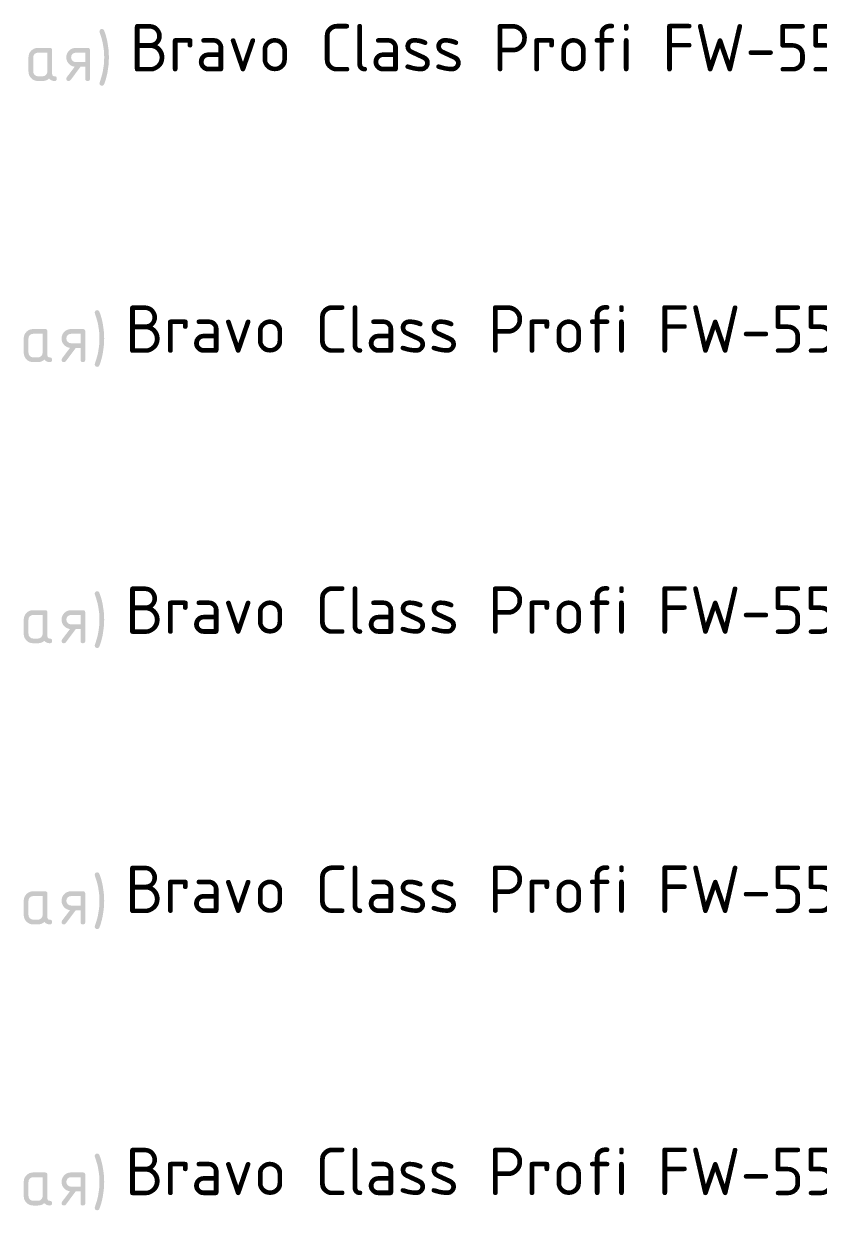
# Model space of a CAD drawing. Header units: millimetres. Extents: x 0 to 1189, y 0 to 841.
# Drawn here: x 1057.4 to 1108.2, y 515.8 to 591.8 of the extents above; entities that cross this region are included whole.
import ezdxf

# ---------------------------------------------------------------- set-up
doc = ezdxf.new("R2010")
doc.units = ezdxf.units.MM

msp = doc.modelspace()

# ---------------------------------------------------------------- hatches: boundary and pattern name
h = msp.add_hatch(color=7)
h.dxf.hatch_style = 2
h.paths.add_polyline_path([(1062.527195, 589.63942), (1062.504389, 590.096102), (1062.43404, 590.549476), (1062.402422, 590.688365), (1062.358041, 590.851129), (1062.300947, 591.037664), (1062.231193, 591.247866), (1062.222373, 591.302988), (1062.234638, 591.362863), (1062.269226, 591.413231), (1062.319042, 591.445132), (1062.37506, 591.455123), (1062.458018, 591.438311), (1062.506249, 591.383465), (1062.567348, 591.235886), (1062.624622, 591.06066), (1062.678797, 590.858458), (1062.730594, 590.629954), (1062.803147, 590.137788), (1062.828159, 589.63942), (1062.803147, 589.140846), (1062.730594, 588.648886), (1062.678797, 588.420235), (1062.624622, 588.217422), (1062.567348, 588.040861), (1062.506249, 587.890965), (1062.458018, 587.839495), (1062.37506, 587.823166), (1062.320489, 587.833225), (1062.269226, 587.865609), (1062.234638, 587.916872), (1062.222373, 587.971443), (1062.231193, 588.026564), (1062.300947, 588.239238), (1062.358041, 588.426953), (1062.402422, 588.590173), (1062.43404, 588.729364), (1062.504389, 589.182738)])
h = msp.add_hatch(color=7)
h.paths.add_polyline_path([(1058.888802, 589.939832), (1058.283567, 589.939832), (1058.165814, 589.918059), (1058.067491, 589.854945), (1058.004377, 589.756691), (1057.982604, 589.63942), (1057.982604, 588.733222), (1058.004928, 588.617605), (1058.071901, 588.517697), (1058.169673, 588.450724), (1058.283567, 588.4284), (1058.587838, 588.4284), (1058.703387, 588.450724), (1058.799505, 588.517697), (1058.866478, 588.615951), (1058.888802, 588.733222)])
h.paths.add_polyline_path([(1059.494036, 588.276265), (1059.484588, 588.210076), (1059.456485, 588.163886), (1059.410088, 588.136816), (1059.345759, 588.127988), (1059.243362, 588.137565), (1059.151663, 588.166573), (1059.070195, 588.215424), (1058.998494, 588.284533), (1058.908826, 588.215424), (1058.810736, 588.166573), (1058.70386, 588.137565), (1058.587838, 588.127988), (1058.283567, 588.127988), (1058.161155, 588.138452), (1058.048819, 588.170362), (1057.946921, 588.224493), (1057.855824, 588.301621), (1057.778008, 588.394638), (1057.722361, 588.496751), (1057.688935, 588.609199), (1057.677782, 588.733222), (1057.677782, 589.63942), (1057.688935, 589.761583), (1057.722361, 589.874238), (1057.778008, 589.977384), (1057.855824, 590.071022), (1057.946921, 590.146288), (1058.048819, 590.200626), (1058.161155, 590.23357), (1058.283567, 590.244654), (1059.040937, 590.244654), (1059.107815, 590.235206), (1059.155521, 590.207103), (1059.184107, 590.160706), (1059.193624, 590.096377), (1059.193624, 588.581087), (1059.203132, 588.514209), (1059.231658, 588.466503), (1059.2792, 588.437917), (1059.345759, 588.4284), (1059.410088, 588.418892), (1059.456485, 588.390366), (1059.484588, 588.342824)])
h = msp.add_hatch(color=7)
h.paths.add_polyline_path([(1060.638417, 589.038044), (1060.528062, 589.06216), (1060.426544, 589.102812), (1060.334637, 589.160827), (1060.253118, 589.237033), (1060.18624, 589.326261), (1060.138534, 589.422517), (1060.109948, 589.526628), (1060.100431, 589.63942), (1060.111585, 589.761583), (1060.145011, 589.874238), (1060.200658, 589.977384), (1060.278474, 590.071022), (1060.369571, 590.146288), (1060.471468, 590.200626), (1060.583804, 590.23357), (1060.706217, 590.244654), (1061.463587, 590.244654), (1061.530465, 590.235206), (1061.578171, 590.207103), (1061.606756, 590.160706), (1061.616273, 590.096377), (1061.616273, 588.276265), (1061.606756, 588.210076), (1061.578171, 588.163886), (1061.530465, 588.136816), (1061.463587, 588.127988), (1061.397027, 588.136816), (1061.349485, 588.163886), (1061.32096, 588.210076), (1061.311451, 588.276265), (1061.311451, 589.034186), (1061.006629, 589.034186), (1060.375488, 588.187519), (1060.320711, 588.141837), (1060.253118, 588.127988), (1060.18624, 588.136816), (1060.138534, 588.163886), (1060.109948, 588.210076), (1060.100431, 588.276265), (1060.130197, 588.36942)])
h.paths.add_polyline_path([(1060.405253, 589.63942), (1060.427578, 589.52332), (1060.49455, 589.423344), (1060.592322, 589.356853), (1060.706217, 589.334598), (1061.311451, 589.334598), (1061.311451, 589.939832), (1060.706217, 589.939832), (1060.588463, 589.918059), (1060.49014, 589.854945), (1060.427026, 589.756691)])
h = msp.add_hatch(color=7)
h.dxf.hatch_style = 2
h.paths.add_polyline_path([(1062.223815, 571.639248), (1062.201009, 572.09593), (1062.13066, 572.549304), (1062.099043, 572.688193), (1062.054661, 572.850957), (1061.997567, 573.037492), (1061.927813, 573.247694), (1061.918993, 573.302816), (1061.931258, 573.362691), (1061.965847, 573.413059), (1062.015663, 573.44496), (1062.07168, 573.454951), (1062.154638, 573.438139), (1062.202869, 573.383293), (1062.263968, 573.235714), (1062.321243, 573.060488), (1062.375417, 572.858286), (1062.427214, 572.629782), (1062.499768, 572.137615), (1062.524779, 571.639248), (1062.499768, 571.140674), (1062.427214, 570.648714), (1062.375417, 570.420063), (1062.321243, 570.21725), (1062.263968, 570.040689), (1062.202869, 569.890793), (1062.154638, 569.839323), (1062.07168, 569.822993), (1062.01711, 569.833053), (1061.965847, 569.865437), (1061.931258, 569.9167), (1061.918993, 569.97127), (1061.927813, 570.026392), (1061.997567, 570.239066), (1062.054661, 570.426781), (1062.099043, 570.590001), (1062.13066, 570.729191), (1062.201009, 571.182566)])
h = msp.add_hatch(color=7)
h.paths.add_polyline_path([(1058.585498, 571.93966), (1057.980263, 571.93966), (1057.86251, 571.917887), (1057.764187, 571.854773), (1057.701073, 571.756519), (1057.6793, 571.639248), (1057.6793, 570.73305), (1057.701624, 570.617433), (1057.768597, 570.517525), (1057.866369, 570.450552), (1057.980263, 570.428228), (1058.284534, 570.428228), (1058.400083, 570.450552), (1058.496201, 570.517525), (1058.563174, 570.615779), (1058.585498, 570.73305)])
h.paths.add_polyline_path([(1059.190732, 570.276092), (1059.181284, 570.209904), (1059.153181, 570.163713), (1059.106784, 570.136644), (1059.042455, 570.127816), (1058.940058, 570.137393), (1058.848359, 570.166401), (1058.766891, 570.215252), (1058.69519, 570.284361), (1058.605522, 570.215252), (1058.507432, 570.166401), (1058.400556, 570.137393), (1058.284534, 570.127816), (1057.980263, 570.127816), (1057.857851, 570.13828), (1057.745515, 570.17019), (1057.643617, 570.224321), (1057.55252, 570.301448), (1057.474704, 570.394466), (1057.419057, 570.496579), (1057.385631, 570.609026), (1057.374478, 570.73305), (1057.374478, 571.639248), (1057.385631, 571.761411), (1057.419057, 571.874066), (1057.474704, 571.977212), (1057.55252, 572.070849), (1057.643617, 572.146116), (1057.745515, 572.200454), (1057.857851, 572.233398), (1057.980263, 572.244482), (1058.737633, 572.244482), (1058.804511, 572.235034), (1058.852217, 572.206931), (1058.880803, 572.160534), (1058.89032, 572.096205), (1058.89032, 570.580914), (1058.899828, 570.514037), (1058.928354, 570.466331), (1058.975896, 570.437745), (1059.042455, 570.428228), (1059.106784, 570.418719), (1059.153181, 570.390194), (1059.181284, 570.342652)])
h = msp.add_hatch(color=7)
h.paths.add_polyline_path([(1060.335075, 571.037872), (1060.22472, 571.061988), (1060.123202, 571.10264), (1060.031296, 571.160655), (1059.949776, 571.236861), (1059.882898, 571.326089), (1059.835192, 571.422345), (1059.806606, 571.526455), (1059.797089, 571.639248), (1059.808243, 571.761411), (1059.841669, 571.874066), (1059.897316, 571.977212), (1059.975132, 572.070849), (1060.066229, 572.146116), (1060.168126, 572.200454), (1060.280462, 572.233398), (1060.402875, 572.244482), (1061.160245, 572.244482), (1061.227123, 572.235034), (1061.274829, 572.206931), (1061.303414, 572.160534), (1061.312931, 572.096205), (1061.312931, 570.276092), (1061.303414, 570.209904), (1061.274829, 570.163713), (1061.227123, 570.136644), (1061.160245, 570.127816), (1061.093686, 570.136644), (1061.046143, 570.163713), (1061.017618, 570.209904), (1061.008109, 570.276092), (1061.008109, 571.034013), (1060.703287, 571.034013), (1060.072146, 570.187347), (1060.017369, 570.141665), (1059.949776, 570.127816), (1059.882898, 570.136644), (1059.835192, 570.163713), (1059.806606, 570.209904), (1059.797089, 570.276092), (1059.826855, 570.369248)])
h.paths.add_polyline_path([(1060.101911, 571.639248), (1060.124236, 571.523148), (1060.191208, 571.423171), (1060.28898, 571.356681), (1060.402875, 571.334426), (1061.008109, 571.334426), (1061.008109, 571.93966), (1060.402875, 571.93966), (1060.285122, 571.917887), (1060.186799, 571.854773), (1060.123684, 571.756519)])
h = msp.add_hatch(color=7)
h.dxf.hatch_style = 2
h.paths.add_polyline_path([(1062.223815, 553.639076), (1062.201009, 554.095758), (1062.13066, 554.549132), (1062.099043, 554.688021), (1062.054661, 554.850785), (1061.997567, 555.037319), (1061.927813, 555.247522), (1061.918993, 555.302643), (1061.931258, 555.362519), (1061.965847, 555.412886), (1062.015663, 555.444788), (1062.07168, 555.454779), (1062.154638, 555.437967), (1062.202869, 555.383121), (1062.263968, 555.235542), (1062.321243, 555.060315), (1062.375417, 554.858114), (1062.427214, 554.62961), (1062.499768, 554.137443), (1062.524779, 553.639076), (1062.499768, 553.140501), (1062.427214, 552.648542), (1062.375417, 552.419891), (1062.321243, 552.217078), (1062.263968, 552.040517), (1062.202869, 551.890621), (1062.154638, 551.839151), (1062.07168, 551.822821), (1062.01711, 551.832881), (1061.965847, 551.865265), (1061.931258, 551.916528), (1061.918993, 551.971098), (1061.927813, 552.02622), (1061.997567, 552.238894), (1062.054661, 552.426609), (1062.099043, 552.589829), (1062.13066, 552.729019), (1062.201009, 553.182394)])
h = msp.add_hatch(color=7)
h.paths.add_polyline_path([(1058.585498, 553.939488), (1057.980263, 553.939488), (1057.86251, 553.917715), (1057.764187, 553.854601), (1057.701073, 553.756347), (1057.6793, 553.639076), (1057.6793, 552.732878), (1057.701624, 552.61726), (1057.768597, 552.517353), (1057.866369, 552.45038), (1057.980263, 552.428056), (1058.284534, 552.428056), (1058.400083, 552.45038), (1058.496201, 552.517353), (1058.563174, 552.615607), (1058.585498, 552.732878)])
h.paths.add_polyline_path([(1059.190732, 552.27592), (1059.181284, 552.209731), (1059.153181, 552.163541), (1059.106784, 552.136471), (1059.042455, 552.127643), (1058.940058, 552.137221), (1058.848359, 552.166228), (1058.766891, 552.21508), (1058.69519, 552.284189), (1058.605522, 552.21508), (1058.507432, 552.166228), (1058.400556, 552.137221), (1058.284534, 552.127643), (1057.980263, 552.127643), (1057.857851, 552.138108), (1057.745515, 552.170018), (1057.643617, 552.224149), (1057.55252, 552.301276), (1057.474704, 552.394294), (1057.419057, 552.496406), (1057.385631, 552.608854), (1057.374478, 552.732878), (1057.374478, 553.639076), (1057.385631, 553.761239), (1057.419057, 553.873893), (1057.474704, 553.97704), (1057.55252, 554.070677), (1057.643617, 554.145944), (1057.745515, 554.200282), (1057.857851, 554.233225), (1057.980263, 554.24431), (1058.737633, 554.24431), (1058.804511, 554.234862), (1058.852217, 554.206758), (1058.880803, 554.160362), (1058.89032, 554.096033), (1058.89032, 552.580742), (1058.899828, 552.513864), (1058.928354, 552.466158), (1058.975896, 552.437573), (1059.042455, 552.428056), (1059.106784, 552.418547), (1059.153181, 552.390022), (1059.181284, 552.34248)])
h = msp.add_hatch(color=7)
h.paths.add_polyline_path([(1060.335075, 553.0377), (1060.22472, 553.061815), (1060.123202, 553.102468), (1060.031296, 553.160483), (1059.949776, 553.236689), (1059.882898, 553.325916), (1059.835192, 553.422172), (1059.806606, 553.526283), (1059.797089, 553.639076), (1059.808243, 553.761239), (1059.841669, 553.873893), (1059.897316, 553.97704), (1059.975132, 554.070677), (1060.066229, 554.145944), (1060.168126, 554.200282), (1060.280462, 554.233225), (1060.402875, 554.24431), (1061.160245, 554.24431), (1061.227123, 554.234862), (1061.274829, 554.206758), (1061.303414, 554.160362), (1061.312931, 554.096033), (1061.312931, 552.27592), (1061.303414, 552.209731), (1061.274829, 552.163541), (1061.227123, 552.136471), (1061.160245, 552.127643), (1061.093686, 552.136471), (1061.046143, 552.163541), (1061.017618, 552.209731), (1061.008109, 552.27592), (1061.008109, 553.033841), (1060.703287, 553.033841), (1060.072146, 552.187175), (1060.017369, 552.141493), (1059.949776, 552.127643), (1059.882898, 552.136471), (1059.835192, 552.163541), (1059.806606, 552.209731), (1059.797089, 552.27592), (1059.826855, 552.369076)])
h.paths.add_polyline_path([(1060.101911, 553.639076), (1060.124236, 553.522976), (1060.191208, 553.422999), (1060.28898, 553.356509), (1060.402875, 553.334254), (1061.008109, 553.334254), (1061.008109, 553.939488), (1060.402875, 553.939488), (1060.285122, 553.917715), (1060.186799, 553.854601), (1060.123684, 553.756347)])
h = msp.add_hatch(color=7)
h.dxf.hatch_style = 2
h.paths.add_polyline_path([(1062.223815, 535.639256), (1062.201009, 536.095938), (1062.13066, 536.549313), (1062.099043, 536.688202), (1062.054661, 536.850965), (1061.997567, 537.0375), (1061.927813, 537.247702), (1061.918993, 537.302824), (1061.931258, 537.3627), (1061.965847, 537.413067), (1062.015663, 537.444969), (1062.07168, 537.454959), (1062.154638, 537.438147), (1062.202869, 537.383301), (1062.263968, 537.235722), (1062.321243, 537.060496), (1062.375417, 536.858295), (1062.427214, 536.62979), (1062.499768, 536.137624), (1062.524779, 535.639256), (1062.499768, 535.140682), (1062.427214, 534.648722), (1062.375417, 534.420071), (1062.321243, 534.217259), (1062.263968, 534.040698), (1062.202869, 533.890801), (1062.154638, 533.839332), (1062.07168, 533.823002), (1062.01711, 533.833062), (1061.965847, 533.865445), (1061.931258, 533.916709), (1061.918993, 533.971279), (1061.927813, 534.0264), (1061.997567, 534.239075), (1062.054661, 534.426789), (1062.099043, 534.590009), (1062.13066, 534.7292), (1062.201009, 535.182574)])
h = msp.add_hatch(color=7)
h.paths.add_polyline_path([(1058.585498, 535.939669), (1057.980263, 535.939669), (1057.86251, 535.917896), (1057.764187, 535.854781), (1057.701073, 535.756527), (1057.6793, 535.639256), (1057.6793, 534.733058), (1057.701624, 534.617441), (1057.768597, 534.517533), (1057.866369, 534.450561), (1057.980263, 534.428236), (1058.284534, 534.428236), (1058.400083, 534.450561), (1058.496201, 534.517533), (1058.563174, 534.615787), (1058.585498, 534.733058)])
h.paths.add_polyline_path([(1059.190732, 534.276101), (1059.181284, 534.209912), (1059.153181, 534.163722), (1059.106784, 534.136652), (1059.042455, 534.127824), (1058.940058, 534.137401), (1058.848359, 534.166409), (1058.766891, 534.21526), (1058.69519, 534.284369), (1058.605522, 534.21526), (1058.507432, 534.166409), (1058.400556, 534.137401), (1058.284534, 534.127824), (1057.980263, 534.127824), (1057.857851, 534.138288), (1057.745515, 534.170199), (1057.643617, 534.22433), (1057.55252, 534.301457), (1057.474704, 534.394474), (1057.419057, 534.496587), (1057.385631, 534.609035), (1057.374478, 534.733058), (1057.374478, 535.639256), (1057.385631, 535.761419), (1057.419057, 535.874074), (1057.474704, 535.97722), (1057.55252, 536.070858), (1057.643617, 536.146125), (1057.745515, 536.200462), (1057.857851, 536.233406), (1057.980263, 536.244491), (1058.737633, 536.244491), (1058.804511, 536.235042), (1058.852217, 536.206939), (1058.880803, 536.160542), (1058.89032, 536.096214), (1058.89032, 534.580923), (1058.899828, 534.514045), (1058.928354, 534.466339), (1058.975896, 534.437753), (1059.042455, 534.428236), (1059.106784, 534.418728), (1059.153181, 534.390202), (1059.181284, 534.34266)])
h = msp.add_hatch(color=7)
h.paths.add_polyline_path([(1060.335075, 535.03788), (1060.22472, 535.061996), (1060.123202, 535.102648), (1060.031296, 535.160664), (1059.949776, 535.236869), (1059.882898, 535.326097), (1059.835192, 535.422353), (1059.806606, 535.526464), (1059.797089, 535.639256), (1059.808243, 535.761419), (1059.841669, 535.874074), (1059.897316, 535.97722), (1059.975132, 536.070858), (1060.066229, 536.146125), (1060.168126, 536.200462), (1060.280462, 536.233406), (1060.402875, 536.244491), (1061.160245, 536.244491), (1061.227123, 536.235042), (1061.274829, 536.206939), (1061.303414, 536.160542), (1061.312931, 536.096214), (1061.312931, 534.276101), (1061.303414, 534.209912), (1061.274829, 534.163722), (1061.227123, 534.136652), (1061.160245, 534.127824), (1061.093686, 534.136652), (1061.046143, 534.163722), (1061.017618, 534.209912), (1061.008109, 534.276101), (1061.008109, 535.034022), (1060.703287, 535.034022), (1060.072146, 534.187355), (1060.017369, 534.141673), (1059.949776, 534.127824), (1059.882898, 534.136652), (1059.835192, 534.163722), (1059.806606, 534.209912), (1059.797089, 534.276101), (1059.826855, 534.369256)])
h.paths.add_polyline_path([(1060.101911, 535.639256), (1060.124236, 535.523157), (1060.191208, 535.42318), (1060.28898, 535.35669), (1060.402875, 535.334434), (1061.008109, 535.334434), (1061.008109, 535.939669), (1060.402875, 535.939669), (1060.285122, 535.917896), (1060.186799, 535.854781), (1060.123684, 535.756527)])
h = msp.add_hatch(color=7)
h.dxf.hatch_style = 2
h.paths.add_polyline_path([(1062.223815, 517.639084), (1062.201009, 518.095766), (1062.13066, 518.549141), (1062.099043, 518.68803), (1062.054661, 518.850793), (1061.997567, 519.037328), (1061.927813, 519.24753), (1061.918993, 519.302652), (1061.931258, 519.362528), (1061.965847, 519.412895), (1062.015663, 519.444796), (1062.07168, 519.454787), (1062.154638, 519.437975), (1062.202869, 519.383129), (1062.263968, 519.23555), (1062.321243, 519.060324), (1062.375417, 518.858123), (1062.427214, 518.629618), (1062.499768, 518.137452), (1062.524779, 517.639084), (1062.499768, 517.14051), (1062.427214, 516.64855), (1062.375417, 516.419899), (1062.321243, 516.217086), (1062.263968, 516.040525), (1062.202869, 515.890629), (1062.154638, 515.83916), (1062.07168, 515.82283), (1062.01711, 515.832889), (1061.965847, 515.865273), (1061.931258, 515.916536), (1061.918993, 515.971107), (1061.927813, 516.026228), (1061.997567, 516.238903), (1062.054661, 516.426617), (1062.099043, 516.589837), (1062.13066, 516.729028), (1062.201009, 517.182402)])
h = msp.add_hatch(color=7)
h.paths.add_polyline_path([(1058.585498, 517.939496), (1057.980263, 517.939496), (1057.86251, 517.917723), (1057.764187, 517.854609), (1057.701073, 517.756355), (1057.6793, 517.639084), (1057.6793, 516.732886), (1057.701624, 516.617269), (1057.768597, 516.517361), (1057.866369, 516.450388), (1057.980263, 516.428064), (1058.284534, 516.428064), (1058.400083, 516.450388), (1058.496201, 516.517361), (1058.563174, 516.615615), (1058.585498, 516.732886)])
h.paths.add_polyline_path([(1059.190732, 516.275929), (1059.181284, 516.20974), (1059.153181, 516.16355), (1059.106784, 516.13648), (1059.042455, 516.127652), (1058.940058, 516.137229), (1058.848359, 516.166237), (1058.766891, 516.215088), (1058.69519, 516.284197), (1058.605522, 516.215088), (1058.507432, 516.166237), (1058.400556, 516.137229), (1058.284534, 516.127652), (1057.980263, 516.127652), (1057.857851, 516.138116), (1057.745515, 516.170026), (1057.643617, 516.224158), (1057.55252, 516.301285), (1057.474704, 516.394302), (1057.419057, 516.496415), (1057.385631, 516.608863), (1057.374478, 516.732886), (1057.374478, 517.639084), (1057.385631, 517.761247), (1057.419057, 517.873902), (1057.474704, 517.977048), (1057.55252, 518.070686), (1057.643617, 518.145952), (1057.745515, 518.20029), (1057.857851, 518.233234), (1057.980263, 518.244318), (1058.737633, 518.244318), (1058.804511, 518.23487), (1058.852217, 518.206767), (1058.880803, 518.16037), (1058.89032, 518.096042), (1058.89032, 516.580751), (1058.899828, 516.513873), (1058.928354, 516.466167), (1058.975896, 516.437581), (1059.042455, 516.428064), (1059.106784, 516.418556), (1059.153181, 516.39003), (1059.181284, 516.342488)])
h = msp.add_hatch(color=7)
h.paths.add_polyline_path([(1060.335075, 517.037708), (1060.22472, 517.061824), (1060.123202, 517.102476), (1060.031296, 517.160491), (1059.949776, 517.236697), (1059.882898, 517.325925), (1059.835192, 517.422181), (1059.806606, 517.526292), (1059.797089, 517.639084), (1059.808243, 517.761247), (1059.841669, 517.873902), (1059.897316, 517.977048), (1059.975132, 518.070686), (1060.066229, 518.145952), (1060.168126, 518.20029), (1060.280462, 518.233234), (1060.402875, 518.244318), (1061.160245, 518.244318), (1061.227123, 518.23487), (1061.274829, 518.206767), (1061.303414, 518.16037), (1061.312931, 518.096042), (1061.312931, 516.275929), (1061.303414, 516.20974), (1061.274829, 516.16355), (1061.227123, 516.13648), (1061.160245, 516.127652), (1061.093686, 516.13648), (1061.046143, 516.16355), (1061.017618, 516.20974), (1061.008109, 516.275929), (1061.008109, 517.03385), (1060.703287, 517.03385), (1060.072146, 516.187183), (1060.017369, 516.141501), (1059.949776, 516.127652), (1059.882898, 516.13648), (1059.835192, 516.16355), (1059.806606, 516.20974), (1059.797089, 516.275929), (1059.826855, 516.369084)])
h.paths.add_polyline_path([(1060.101911, 517.639084), (1060.124236, 517.522984), (1060.191208, 517.423008), (1060.28898, 517.356517), (1060.402875, 517.334262), (1061.008109, 517.334262), (1061.008109, 517.939496), (1060.402875, 517.939496), (1060.285122, 517.917723), (1060.186799, 517.854609), (1060.123684, 517.756355)])

# ---------------------------------------------------------------- texts
at = {"color": 7, "char_height": 3.040288, "attachment_point": 1}
for insert in [(1064.172012, 591.776777), (1063.868982, 573.763156), (1063.868982, 555.768924), (1063.868982, 537.894303), (1063.868982, 519.829135)]:
    msp.add_mtext('{\\fGOSTCommon|b0|i0|c0;Bravo Class Profi FW-55/ NEOLAIN SATIN }', dxfattribs=dict(at, insert=insert))

doc.saveas('drawing.dxf')
